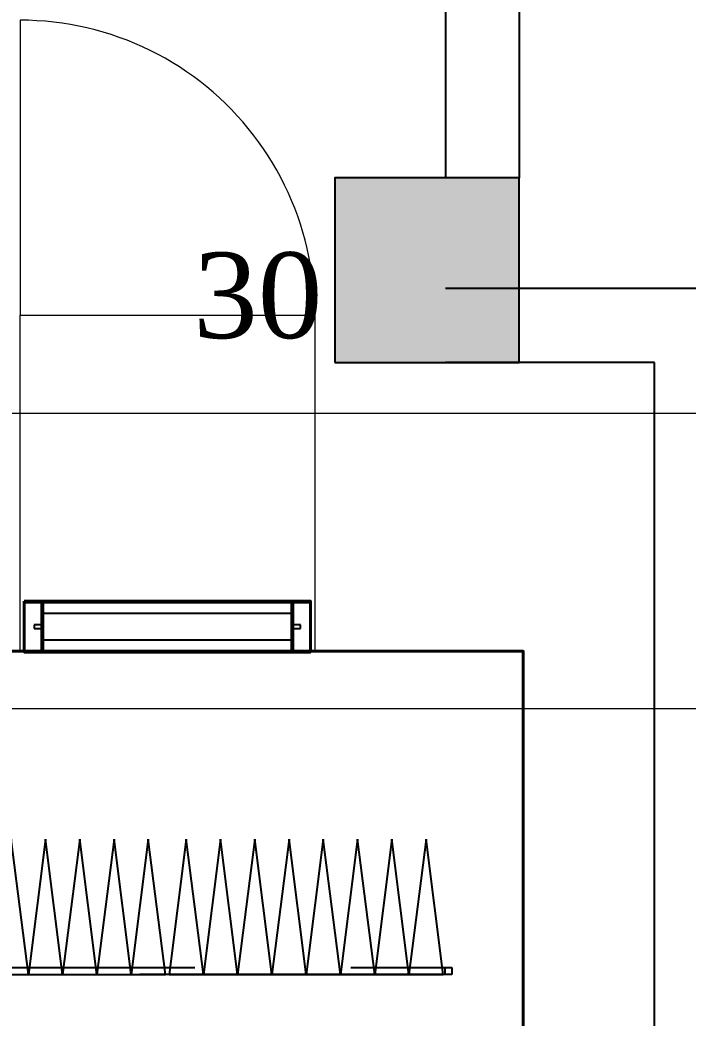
# Model space of a CAD drawing. Extents: x -57174 to 10055, y -18330 to 89882.
# Drawn here: x -41639 to -40280, y 68938 to 70967 of the extents above; entities that cross this region are included whole.
import ezdxf

# ---------------------------------------------------------------- set-up
doc = ezdxf.new("R2010")
doc.units = 0
doc.header["$LTSCALE"] = 50
doc.header["$MEASUREMENT"] = 0
doc.linetypes.add('EQ 1ST FLOOR$0$DASHED', pattern=[19.05, 12.7, -6.35])
for name, color, linetype in [('COLUMN', 8, 'CONTINUOUS'), ('COLUMN HATCH', 8, 'CONTINUOUS'), ('duct size', 7, 'CONTINUOUS'), ('EQ 1ST FLOOR$0$C2', 12, 'EQ 1ST FLOOR$0$DASHED'), ('SUPPLY', 6, 'CONTINUOUS'), ('Supply Ahu-04', 5, 'CONTINUOUS'), ('TEXT', 8, 'CONTINUOUS'), ('WALL', 8, 'CONTINUOUS'), ('XREF-ARCH', 8, 'CONTINUOUS')]:
    doc.layers.add(name, color=color, linetype=linetype)
doc.layers.add('EQ 1ST FLOOR$0$C5', color=5, linetype='CONTINUOUS', lineweight=40)
doc.styles.add('TECHNICBOLD', font='times.ttf', dxfattribs={"height": 10})

# ---------------------------------------------------------------- blocks, each defined once
blk = doc.blocks.new('PLAN')
at = {"layer": 'COLUMN HATCH', "linetype": 'Continuous'}
blk.add_hatch(color=256, dxfattribs=at).paths.add_polyline_path([(-225, 9925), (-225, 10300), (-600, 10300), (-600, 9925)])
blk.add_hatch(color=256, dxfattribs=at).paths.add_polyline_path([(-225, 9925), (-225, 10300), (-600, 10300), (-600, 9925)])
at = {"layer": 'COLUMN', "linetype": 'Continuous'}
blk.add_lwpolyline([(-600, 9925), (-225, 9925), (-225, 10300), (-600, 10300)], close=True, dxfattribs=at)
blk.add_lwpolyline([(-600, 9925), (-225, 9925), (-225, 10300), (-600, 10300)], close=True, dxfattribs=at)
at = {"layer": 'WALL', "linetype": 'Continuous'}
for p, q in [((-375, 23675), (-375, 10300)), ((-225, 14875), (-225, 10300)), ((-225, 11575), (-225, 10300)), ((2175, 10075), (-375, 10075)), ((50, 9925), (-375, 9925)), ((50, 5250), (50, 9925))]:
    blk.add_line(p, q, dxfattribs=at)
at = {"layer": 'TEXT', "lineweight": 0, "insert": (-888.2, 10148.4), "char_height": 174.02, "width": 128.479, "attachment_point": 1, "style": 'TECHNICBOLD'}
blk.add_mtext('30', dxfattribs=at)
blk = doc.blocks.new('AHU-PD LAB')
at = {"layer": 'EQ 1ST FLOOR$0$C2'}
for points in [[(-49144.7, 69760.6), (-49144.7, 69706.6), (-48638, 69706.6), (-48638, 69760.6)], [(-49162.3, 69729.7), (-49146.6, 69729.7), (-49146.6, 69737.5), (-49162.3, 69737.5)], [(-48636.1, 69729.7), (-48620.4, 69729.7), (-48620.4, 69737.5), (-48636.1, 69737.5)], [(-49208.8, 69301.4), (-49243.6, 69026.4), (-49173.9, 69026.4)], [(-49139.1, 69301.4), (-49173.9, 69026.4), (-49104.2, 69026.4)], [(-49069.4, 69301.4), (-49104.2, 69026.4), (-49034.5, 69026.4)], [(-48999.7, 69301.4), (-49034.5, 69026.4), (-48964.8, 69026.4)], [(-48930, 69301.4), (-48964.8, 69026.4), (-48895.1, 69026.4)], [(-48852.7, 69301.4), (-48887.6, 69026.4), (-48817.9, 69026.4)], [(-48783, 69301.4), (-48817.9, 69026.4), (-48748.2, 69026.4)], [(-48713.3, 69301.4), (-48748.2, 69026.4), (-48678.5, 69026.4)], [(-48643.6, 69301.4), (-48678.5, 69026.4), (-48608.8, 69026.4)], [(-48573.9, 69301.4), (-48608.8, 69026.4), (-48539.1, 69026.4)], [(-48504.2, 69301.4), (-48539.1, 69026.4), (-48469.4, 69026.4)], [(-48434.5, 69301.4), (-48469.4, 69026.4), (-48399.7, 69026.4)], [(-48364.8, 69301.4), (-48399.7, 69026.4), (-48330, 69026.4)], [(-49470.6, 69040.5), (-48312.1, 69040.5), (-48312.1, 69026.4), (-49470.6, 69026.4)], [(-48326.2, 69040.5), (-48312.1, 69040.5), (-48312.1, 69026.4), (-48326.2, 69026.4)]]:
    blk.add_lwpolyline(points, close=True, dxfattribs=at)
at = {"layer": 'EQ 1ST FLOOR$0$C5'}
for points in [[(-49182.4, 69785.4), (-48600.3, 69785.4), (-48600.3, 69783.5), (-49182.4, 69783.5)], [(-49182.4, 69785.4), (-48600.3, 69785.4), (-48600.3, 69681.8), (-49182.4, 69681.8)], [(-49182.4, 69785.4), (-49144.7, 69785.4), (-49144.7, 69681.8), (-49182.4, 69681.8), (-49182.4, 69683.7), (-49146.6, 69683.7), (-49146.6, 69783.5), (-49182.4, 69783.5)], [(-49182.4, 69783.5), (-48600.3, 69783.5), (-48600.3, 69683.7), (-49182.4, 69683.7)], [(-48638, 69785.4), (-48638, 69681.8), (-48600.3, 69681.8), (-48600.3, 69683.7), (-48636.1, 69683.7), (-48636.1, 69783.5), (-48600.3, 69783.5), (-48600.3, 69785.4)], [(-48167, 68446.8), (-48167, 69683.7), (-48167, 69683.7), (-49615.7, 69683.7), (-49615.7, 69683.7), (-49615.7, 68446.8), (-49615.7, 68446.8), (-48167, 68446.8)], [(-48167, 68446.8), (-48167, 69683.7), (-48167, 69683.7), (-49615.7, 69683.7), (-49615.7, 69683.7), (-49615.7, 68446.8), (-49615.7, 68446.8), (-48167, 68446.8)], [(-49615.7, 69683.7), (-48167, 69683.7), (-48167, 69683.7), (-48167, 69683.7), (-48167, 69683.7), (-49615.7, 69683.7), (-49615.7, 69683.7), (-49615.7, 69683.7)], [(-49182.4, 69683.7), (-48600.3, 69683.7), (-48600.3, 69681.8), (-49182.4, 69681.8)], [(-48167, 68446.8), (-48167, 69683.7), (-48167, 69683.7), (-48167, 69683.7), (-48167, 69683.7), (-48167, 68446.8), (-48167, 68446.8), (-48167, 68446.8)]]:
    blk.add_lwpolyline(points, close=True, dxfattribs=at)

msp = doc.modelspace()

# ---------------------------------------------------------------- linework, layer by layer
at = {"layer": 'SUPPLY', "lineweight": 0}
for p, q in [((-32292.3, 70166.7, 3350), (-42420.6, 70166.7, 3350)), ((-32292.3, 69566.7, 3350), (-42420.6, 69566.7, 3350))]:
    msp.add_line(p, q, dxfattribs=at)
at = {"layer": 'SUPPLY', "lineweight": 0, "flags": 128}
for points, elevation in [([(-41209.1, 70784.9), (-41221.2, 70797), (-41233.7, 70808.8), (-41246.4, 70820.2), (-41259.5, 70831.2), (-41272.9, 70841.9), (-41286.6, 70852.1), (-41300.6, 70862), (-41314.9, 70871.5), (-41329.4, 70880.6), (-41344.2, 70889.2), (-41359.3, 70897.4), (-41374.5, 70905.2), (-41390, 70912.5), (-41405.7, 70919.4), (-41421.5, 70925.8), (-41437.5, 70931.8), (-41453.8, 70937.4), (-41470.1, 70942.5), (-41486.6, 70947), (-41503.2, 70951.1), (-41519.9, 70954.8), (-41536.8, 70957.9), (-41553.7, 70960.6), (-41570.7, 70962.8), (-41587.7, 70964.5), (-41604.8, 70965.7), (-41621.9, 70966.5), (-41639.1, 70966.7)], 4497.1), ([(-41639.1, 70966.7), (-41639.1, 70366.7), (-41039.5, 70366.7), (-41039.7, 70383.9), (-41040.5, 70401), (-41041.7, 70418.1), (-41043.4, 70435.1), (-41045.6, 70452.2), (-41048.3, 70469.1), (-41051.4, 70485.9), (-41055.1, 70502.7), (-41059.2, 70519.3), (-41063.8, 70535.8), (-41068.9, 70552.2), (-41074.3, 70568.4), (-41080.3, 70584.5), (-41086.8, 70600.3), (-41093.7, 70616), (-41101, 70631.5), (-41108.8, 70646.8), (-41117, 70661.8), (-41125.6, 70676.6), (-41134.6, 70691.1), (-41144.1, 70705.4), (-41154, 70719.4), (-41164.3, 70733.1), (-41174.9, 70746.6), (-41186, 70759.7), (-41197.3, 70772.4), (-41209.1, 70784.9)], 4497.1), ([(-41039.7, 69683.5), (-41639.2, 69683.7), (-41639, 70366.8), (-41039.5, 70366.6), (-41039.7, 69683.5)], 4474.1)]:
    msp.add_lwpolyline(points, dxfattribs=dict(at, elevation=elevation))
at = {"layer": 'Supply Ahu-04', "lineweight": 0, "flags": 128}
msp.add_lwpolyline([(-40615.3, 66183.7), (-40615.3, 69683.7), (-42063.9, 69683.7), (-42063.9, 66183.7), (-40615.3, 66183.7)], dxfattribs=at)
msp.add_lwpolyline([(-40615.3, 66183.7), (-40615.3, 69683.7), (-42063.9, 69683.7), (-42063.9, 66183.7), (-40615.3, 66183.7)], dxfattribs=at)

# ---------------------------------------------------------------- block references
at = {"layer": 'duct size', "lineweight": 0}
msp.add_blockref('AHU-PD LAB', (7551.7, 0), dxfattribs=at)
at = {"layer": 'XREF-ARCH', "lineweight": 0}
msp.add_blockref('PLAN', (-40398.6, 60346), dxfattribs=at)

doc.saveas('drawing.dxf')
